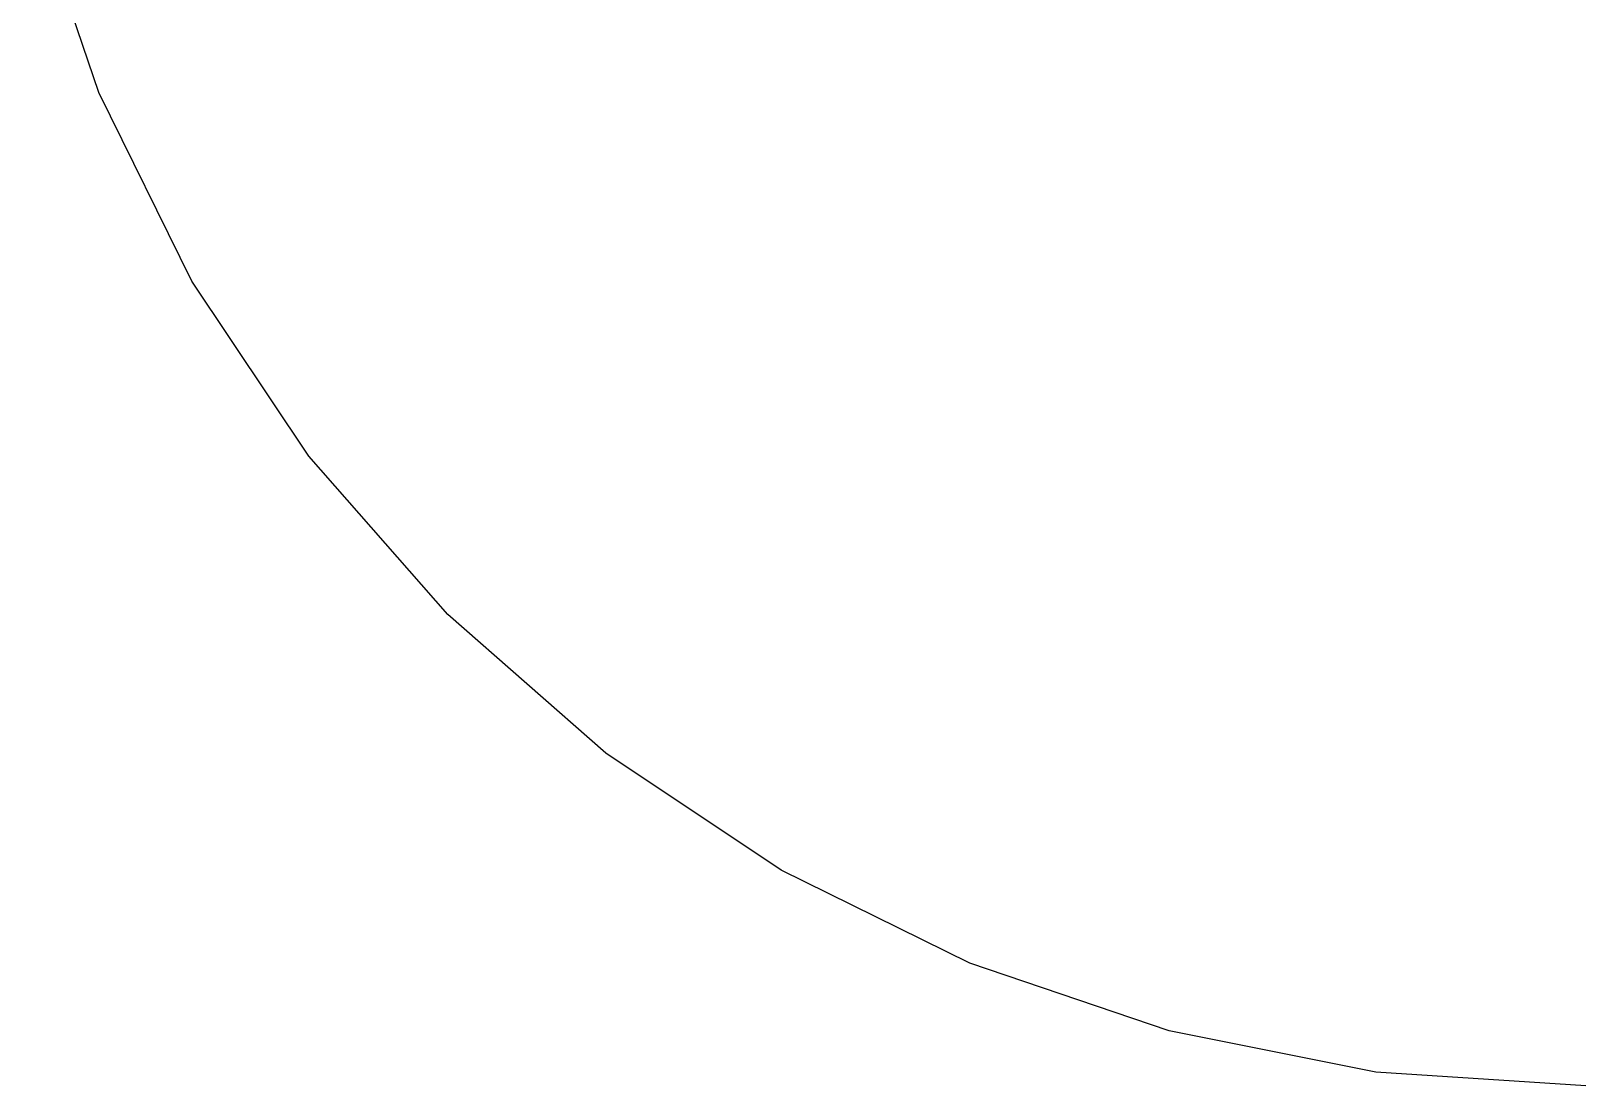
# Model space of a CAD drawing. Header units: inches. Extents: x 9636 to 21597, y -10243 to 557.
# Drawn here: x 14662.447 to 14665.094, y -8334.023 to -8332.239 of the extents above; entities that cross this region are included whole.
import ezdxf

# ---------------------------------------------------------------- set-up
doc = ezdxf.new("R2010")
doc.units = ezdxf.units.IN
doc.header["$MEASUREMENT"] = 0
doc.layers.add('Edges', color=7, linetype='Continuous')

# ---------------------------------------------------------------- blocks, each defined once
blk = doc.blocks.new('FF')
at = {"layer": 'Edges', "color": 252, "true_color": 0x939598}
for p, q in [((14662.5627, -8332.3436), (14662.4475, -8332.0042)), ((14662.7212, -8332.6651), (14662.5627, -8332.3436)), ((14662.9203, -8332.9631), (14662.7212, -8332.6651)), ((14663.1567, -8333.2326), (14662.9203, -8332.9631)), ((14663.4261, -8333.4689), (14663.1567, -8333.2326)), ((14663.7242, -8333.668), (14663.4261, -8333.4689)), ((14664.0456, -8333.8265), (14663.7242, -8333.668)), ((14664.385, -8333.9418), (14664.0456, -8333.8265)), ((14664.7366, -8334.0117), (14664.385, -8333.9418)), ((14665.0942, -8334.0351), (14664.7366, -8334.0117))]:
    blk.add_line(p, q, dxfattribs=at)

msp = doc.modelspace()

# ---------------------------------------------------------------- block references
at = {"color": 18, "true_color": 0x000000}
msp.add_blockref('FF', (0, 0), dxfattribs=at)

doc.saveas('drawing.dxf')
